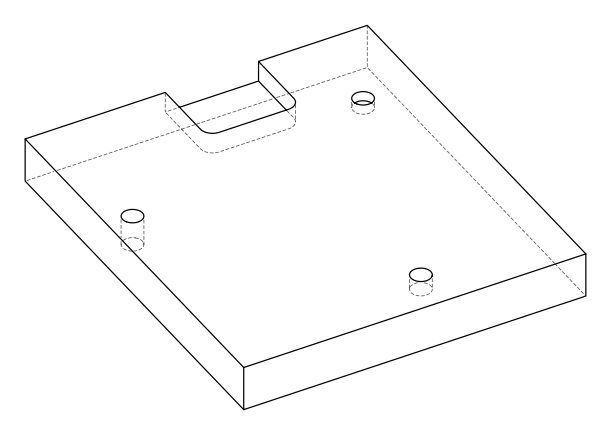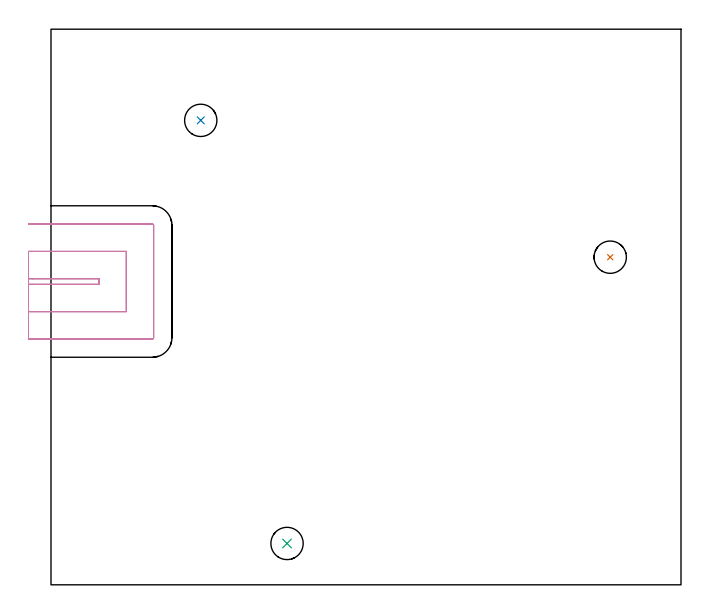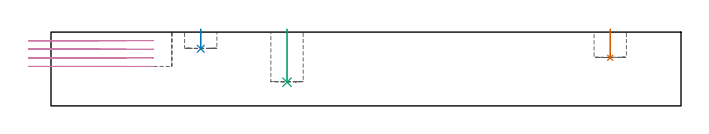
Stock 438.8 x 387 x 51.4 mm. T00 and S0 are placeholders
(PLAN: 4 operations, 1 tool changes, 6.1 min)
(1 INDEXABLE_INSERT_DRILL_BLIND_HOLE_FROM_SOLID | STEP1POCKET | NXT0302_016 | 0.08 min | 7003 mm3)
(2 INDEXABLE_INSERT_DRILL_BLIND_HOLE_FROM_SOLID_1 | STEP1POCKET_1 | NXT0302_016 | 0.06 min | 4501 mm3)
(3 INDEXABLE_INSERT_DRILL_BLIND_HOLE_FROM_SOLID_2 | STEP1POCKET_2 | NXT0302_016 | 0.15 min | 13754 mm3)
(4 MILL_SLOT | SLOT_PARTIAL_RECTANGULAR | UGT0201_109 | Follow Part, ap 6.35, ae 75% | 5.78 min | 210444 mm3)
(TOOL NXT0302_016 | Index. Insert Drill 22.5mm [880-D2250L25-03] | D22.5 PA176 FL68 Z2)
(TOOL UGT0201_109 | End Mill 25.4 mm | D25.4 FL25 Z2)
(OP 1 INDEXABLE_INSERT_DRILL_BLIND_HOLE_FROM_SOLID)
G17 G21 G94 G90
T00 M6
G54
G17 G0 G90 X389.5 Y228.2 S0 M3
G43 Z61.4 H1
G94 G81 G98 Z33.5 F250. R53.4
G80
M5
M2
(OP 2 INDEXABLE_INSERT_DRILL_BLIND_HOLE_FROM_SOLID_1)
G17 G21 G94 G90
T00 M6
G54
G17 G0 G90 X104.3 Y323.5 S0 M3
G43 Z61.4 H1
G94 G81 G98 Z39.8 F250. R53.4
G80
M5
M2
(OP 3 INDEXABLE_INSERT_DRILL_BLIND_HOLE_FROM_SOLID_2)
G17 G21 G94 G90
T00 M6
G54
G17 G0 G90 X164.4 Y28.8 S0 M3
G43 Z61.4 H1
G94 G81 G98 Z16.5 F250. R53.4
G80
M5
M2
(OP 4 MILL_SLOT)
G17 G21 G94 G90
T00 M6
G54
G17 G0 G90 X-15.7 Y209.3 S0 M3
G43 Z61.4 H0
Z45.425
G94 G1 X-12.7 F250.
X33.4 F500.
Y213.2
X-12.7
X-15.7 F250.
Y190.25
X-12.7
X52.45 F500.
Y232.25
X-12.7
X-15.7 F250.
Y171.2
X-12.7
X70.6 F500.
G3 X71.5 Y172.1 R0.9
G1 Y250.4
G3 X70.6 Y251.3 R0.9
G1 X-12.7
X-15.7 F250.
G0 Y209.3 Z39.45
G1 X-12.7
X33.4 F500.
Y213.2
X-12.7
X-15.7 F250.
Y190.25
X-12.7
X52.45 F500.
Y232.25
X-12.7
X-15.7 F250.
Y171.2
X-12.7
X70.6 F500.
G3 X71.5 Y172.1 R0.9
G1 Y250.4
G3 X70.6 Y251.3 R0.9
G1 X-12.7
X-15.7 F250.
G0 Y209.3 Z33.475
G1 X-12.7
X33.4 F500.
Y213.2
X-12.7
X-15.7 F250.
Y190.25
X-12.7
X52.45 F500.
Y232.25
X-12.7
X-15.7 F250.
Y171.2
X-12.7
X70.6 F500.
G3 X71.5 Y172.1 R0.9
G1 Y250.4
G3 X70.6 Y251.3 R0.9
G1 X-12.7
X-15.7 F250.
G0 Y209.3 Z27.5
G1 X-12.7
X33.4 F500.
Y213.2
X-12.7
X-15.7 F250.
Y190.25
X-12.7
X52.45 F500.
Y232.25
X-12.7
X-15.7 F250.
Y171.2
X-12.7
X70.6 F500.
G3 X71.5 Y172.1 R0.9
G1 Y250.4
G3 X70.6 Y251.3 R0.9
G1 X-12.7
X-15.7 F250.
G0 Z61.4
M5
M2
